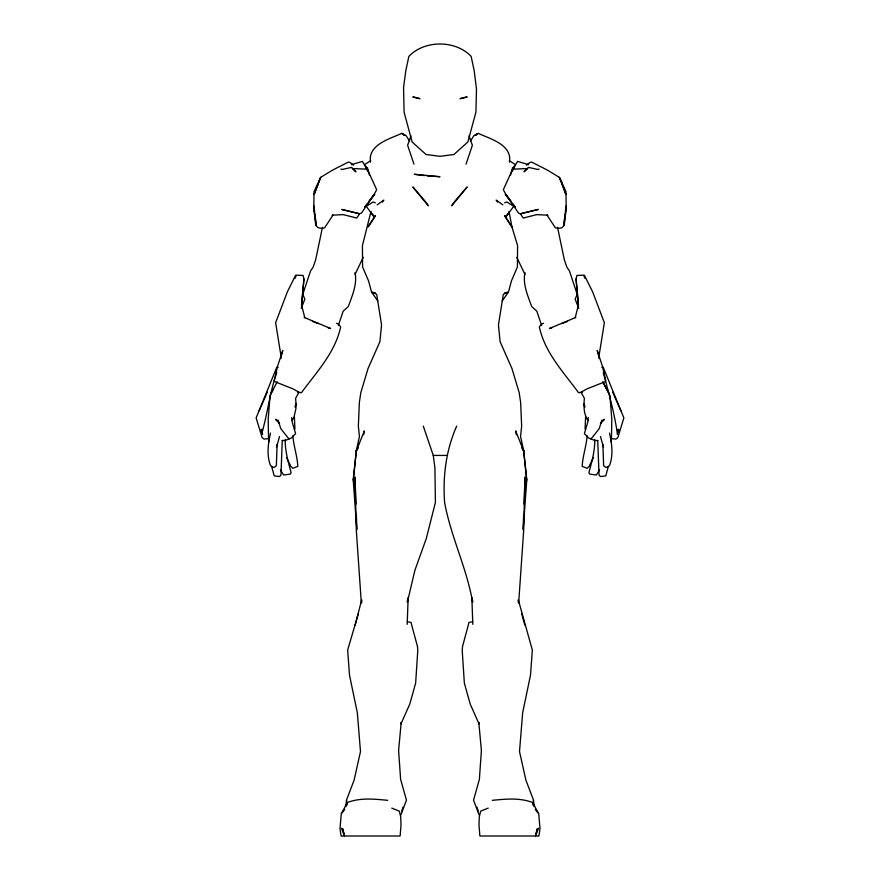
<?xml version="1.0" encoding="UTF-8"?>
<svg xmlns="http://www.w3.org/2000/svg" width="880" height="880" viewBox="0 0 880 880"><rect width="100%" height="100%" fill="white"/><g stroke="black" fill="none" stroke-linecap="round" stroke-linejoin="round"><path stroke-width="1.32" d="M282.26 441.188L280.94 475.266L279.411 476.575L274.197 475.838L271.656 466.499M269.115 441.617L269.159 437.723M509.476 162.074C512.347 144.749 490.314 138.897 478.247 133.364L475.398 135.289L478.247 133.364M518.243 602.591L518.32 599.841L532.345 650.089L530.497 675.147L522.665 712.734L519.508 751.542L525.899 780.153L533.522 800.162L533.962 806.663M407.187 624.338L408.155 597.432M523.149 528.583L523.633 515.02M524.018 504.174L524.986 477.059L523.666 530.629L518.683 602.866M585.079 428.956L585.607 416.779M407.528 599.511L407.363 602.25L414.898 570.317L426.338 538.384L435.402 502.469L434.918 467.819L433.257 455.422L423.313 426.118M346.038 806.663L346.478 800.162L354.101 780.153L360.492 751.542L357.335 712.734L349.503 675.147L347.655 650.089L358.259 613.954M523.149 529.947L526.779 480.128L523.578 450.032L520.553 436.579L521.653 426.074L520.641 402.457L519.2 392.777L511.973 368.555L500.104 341.704L498.432 324.962L503.338 294.217L508.42 292.16L511.445 280.896L517.407 266.97L517.583 245.641L511.929 226.93L509.036 211.596L509.267 214.192M594.748 439.384C595.045 451.022 591.723 461.923 588.896 472.681L589.941 474.166L596.387 475.002L599.566 469.854M301.532 306.449L303.941 278.927L303.105 275.462L295.658 275.165L287.342 291.896L275.638 322.729L281.072 356.466L282.788 350.504L277.662 365.926L274.241 380.512L274.857 381.7L292.6 388.707L299.035 392.205M524.964 272.547C522.566 284.35 527.824 295.669 531.685 306.526L536.855 311.212L541.629 325.446M370.733 214.192L370.964 211.596L362.417 245.641L362.593 266.97L368.555 280.896L371.58 292.16L377.817 300.96M303.941 278.927L301.532 304.777L304.799 317.757M611.457 438.603L611.809 419.408L609.917 395.318L602.756 381.777M280.951 358.567L281.226 355.949M356.851 529.947L353.221 480.128L356.422 450.032L359.447 436.579L358.347 426.074L359.359 402.457L360.8 392.777L368.027 368.555L379.896 341.704L381.568 324.962L376.662 294.217L371.58 292.16L375.364 292.787M353.221 480.128L356.422 450.032M588.28 417.527L587.752 422.213L584.386 433.653L588.896 438.207L591.305 438.647L599.148 428.747L602.041 419.936M565.081 213.906L563.662 225.841L562.045 227.678L559.724 228.25L555.423 227.898L547.019 215.105L547.932 215.193L536.767 214.621L523.27 218.042L520.344 213.785L518.54 213.092L505.747 194.205L503.338 189.695L512.721 169.191L527.615 168.542L524.018 171.82L528.484 167.398L537.9 169.499L539.132 169.103M565.4 211.255L566.027 205.953L564.454 223.905L563.662 225.841L566.247 209.671L565.939 191.532L559.328 177.342L547.195 169.983L531.729 162.14L529.936 162.492L526.427 165.165M456.687 426.118C445.973 450.296 442.75 476.146 444.598 502.469C450.868 536.668 466.73 567.985 472.637 602.25L472.472 599.511M618.211 429.143L617.452 434.39C614.603 413.721 608.784 392.854 603.251 372.57M532.818 804.936L533.522 800.162M262.592 430.012L261.228 429.836L260.92 431.893L262.284 431.717C267.795 412.137 269.962 391.853 276.749 372.57M363.704 434.764L364.309 430.936L356.29 451.132L358.27 447.744M587.147 435.853C586.355 446.171 582.67 456.17 582.197 466.367L587.147 468.259L589.028 466.587L593.505 457.446M322.443 227.315L315.722 259.567L313.313 266.794L310.464 271.172L302.841 294.217L304.821 299.255L301.224 308.385M270.49 433.081C268.158 443.674 266.453 455.301 270.556 465.674L273.757 467.511L275.902 466.279L276.386 465.014L277.09 444.422L276.694 446.831L279.499 436.579M295.196 407.319L296.01 403.513L295.614 398.343L298.837 392.458M535.535 836L537.251 828.817L535.491 836L538.56 828.201M575.201 317.757L578.468 304.777L576.059 278.927L576.895 275.462L584.342 275.165L592.658 291.896L604.362 322.729L598.928 356.466L597.212 350.504L602.338 365.926L605.759 380.512L605.143 381.7L587.4 388.707L580.965 392.205M608.344 466.499L605.803 475.838L600.589 476.575L599.06 475.266L597.74 441.188M355.19 625.119L361.68 599.841L361.757 602.591M295.262 406.142L296.01 403.513L295.966 408.419L293.865 417.703L291.918 420.541M510.499 175.109L512.633 167.574M338.371 325.446L343.145 311.212L348.315 306.526C352.176 295.669 357.434 284.35 355.036 272.547M401.764 810.986L402.985 807.158M466.059 164.109L472.373 145.277L469.007 135.85M410.993 135.85L407.627 145.277L413.941 164.109M400.972 814.803L406.45 800.118L400.62 779.361L398.607 750.497L401.192 722.458L400.972 723.899L409.728 704.231L415.646 683.122L417.791 650.265L417.439 646.327L410.96 622.358L407.341 621.775M259.127 410.784L267.289 392.216M512.325 170.753L517.539 161.403L528.616 164.681M294.932 278.465L296.01 276.034M511.885 171.732L514.514 165.913L512.589 170.159M355.058 274.373L363.242 257.312M277.244 381.777L271.326 393.008M314.6 211.255L313.973 205.953L315.546 223.905L316.338 225.841L317.955 227.678L321.948 228.382L324.577 227.898L332.981 215.105L332.068 215.193L343.233 214.621L356.73 218.042L359.656 213.785L341.792 209.451L359.139 213.697L361.46 213.092L374.253 194.205L376.662 189.695L367.279 169.191L352.385 168.542L355.982 171.82L351.516 167.398L342.1 169.499L340.868 169.103M273.449 389.015L270.083 395.318L268.191 419.408L268.543 438.603M502.183 300.96L508.42 292.16L504.636 292.787M618.772 429.836L617.716 431.717L619.08 431.893L618.772 429.836L617.408 430.012M507.672 213.895L505.615 217.338L511.929 226.93L504.57 215.501L505.615 217.338L513.722 206.294L506.891 202.004L504.658 202.796M470.404 140.987L474.166 135.333L477.059 134.156M382.47 202.059L383.845 200.123L377.135 204.853M364.518 207.262L366.96 203.995M368.577 201.828L374.253 194.205M364.694 207.317L374.77 194.381M343.673 810.81L341.88 812.867L347.138 802.615C360.14 797.522 374.154 799.007 387.695 800.338M344.74 809.38L341.308 813.439L339.988 828.641L341.088 836L400.136 836L401.016 824.835L400.708 816.904L399.344 811.162L391.765 808.093M600.71 422.642L604.362 419.364L600.391 423.621M364.738 164.461L370.7 160.743M561.638 323.653L567.6 321.42M401.753 133.364L404.602 135.289L401.753 133.364C389.686 138.897 367.653 144.749 370.524 162.074M488.235 808.093L480.656 811.162L479.292 816.904L478.984 824.835L479.864 836L538.912 836L540.012 828.641L538.692 813.439L535.26 809.38M575.795 317.438L549.428 328.471L551.925 327.811M289.619 438.9L284.713 440.528L281.974 440.495M601.821 367.455L603.13 367.059L623.854 417.923L617.848 437.635L616.011 439.076L611.369 438.647M351.384 164.681L362.461 161.403L367.675 170.753M268.631 438.647L263.989 439.076L262.152 437.635L256.146 417.923L276.87 367.059L278.179 367.455M543.554 323.345L542.069 323.697L539.308 326.854C544.918 352.748 563.398 372.02 578.556 392.689L582.318 392.293M472.659 621.775L469.04 622.358L462.561 646.327L462.209 650.265L464.354 683.122L470.272 704.231L479.028 723.899L478.808 722.458L481.393 750.497L479.38 779.361L473.55 800.118L479.028 814.803M492.305 800.338C505.846 799.007 519.86 797.522 532.862 802.615L538.12 812.867L536.327 810.81M446.743 455.422L433.257 455.422M598.026 440.495L595.287 440.528L590.381 438.9M427.053 175.857L440 176.726L414.194 174.273L424.479 175.604M297.682 392.293L301.444 392.689C316.602 372.02 335.082 352.748 340.692 326.854L337.931 323.697L336.446 323.345M328.075 327.811L330.572 328.471L304.205 317.438M312.4 321.42L318.362 323.653M375.342 202.796L373.109 202.004L366.278 206.294L374.385 217.338L368.071 226.93L375.43 215.501L374.385 217.338L372.328 213.895M402.941 134.156L405.834 135.333L409.596 140.987M509.3 160.743L515.262 164.461M502.865 204.853L496.155 200.123L497.53 202.059M279.609 423.621L275.638 419.364L279.29 422.642M353.573 165.165L350.064 162.492L348.271 162.14L332.805 169.983L320.672 177.342L314.149 194.425L320.672 177.342L314.061 191.532L313.753 209.671L316.338 225.841L314.919 213.906M505.23 194.381L515.306 207.317M505.747 194.205L511.423 201.828M513.04 203.995L515.482 207.262M588.082 420.541C583.572 414.26 583.638 405.779 584.386 398.343L581.163 392.458M521.73 447.744L523.71 451.132L515.691 430.936L516.296 434.764M280.434 469.854L283.613 475.002L290.059 474.166L291.104 472.681C288.277 461.923 284.955 451.022 285.252 439.384M261.228 429.836L262.548 434.39L261.789 429.143M608.674 393.008L603.141 382.525M516.758 257.312L524.942 274.373M367.411 170.159L365.486 165.913L368.115 171.732M583.99 276.034L585.068 278.465M612.711 392.216L620.873 410.784M341.44 828.201L344.509 836L342.749 828.817L344.465 836M578.776 308.385L575.179 299.255L577.159 294.217L569.536 271.172L566.687 266.794L564.278 259.567L557.557 227.315M286.495 457.446L290.972 466.587L292.853 468.259L297.803 466.367C297.33 456.17 293.645 446.171 292.853 435.853M477.015 807.158L478.236 810.986M584.738 406.142L583.99 403.513L584.804 407.319M367.367 167.574L369.501 175.109M600.501 436.579L603.306 446.831L602.91 444.422L603.614 465.014L604.098 466.279L606.243 467.511L609.444 465.674C613.547 455.301 611.842 443.674 609.51 433.081M521.741 613.954L524.81 625.119M277.959 419.936L280.852 428.747L288.695 438.647L291.104 438.207L295.614 433.653L292.248 422.213L291.72 417.527M346.478 800.162L347.182 804.936M576.059 278.927L578.468 306.449M523.578 450.032L526.779 480.128M598.774 355.949L599.049 358.567M361.317 602.866L356.334 530.629L355.014 477.059L355.982 504.174M294.393 416.779L294.921 428.956M471.845 597.432L472.813 624.338M356.367 515.02L356.851 528.583M610.841 437.723L610.885 441.617M476.487 89.034L475.915 112.2L467.863 141.988L453.926 154.517L440 156.321L426.074 154.517L412.137 141.988L404.085 112.2L403.557 87.582L405.79 70.763L408.859 56.397C424.435 39.875 455.565 39.875 471.141 56.397L474.21 70.763L476.487 89.034M454.542 201.74L451.649 205.777L467.159 186.978L454.542 201.74M463.089 97.878L460.02 98.714L467.159 96.921L463.089 97.878M538.208 209.451L520.344 213.785L538.208 209.451M416.911 97.878L412.841 96.921L419.98 98.714L416.911 97.878M425.458 201.74L412.841 186.978L428.351 205.777L425.458 201.74M561.341 181.335L559.328 177.342L565.851 194.425L561.341 181.335"/></g></svg>
